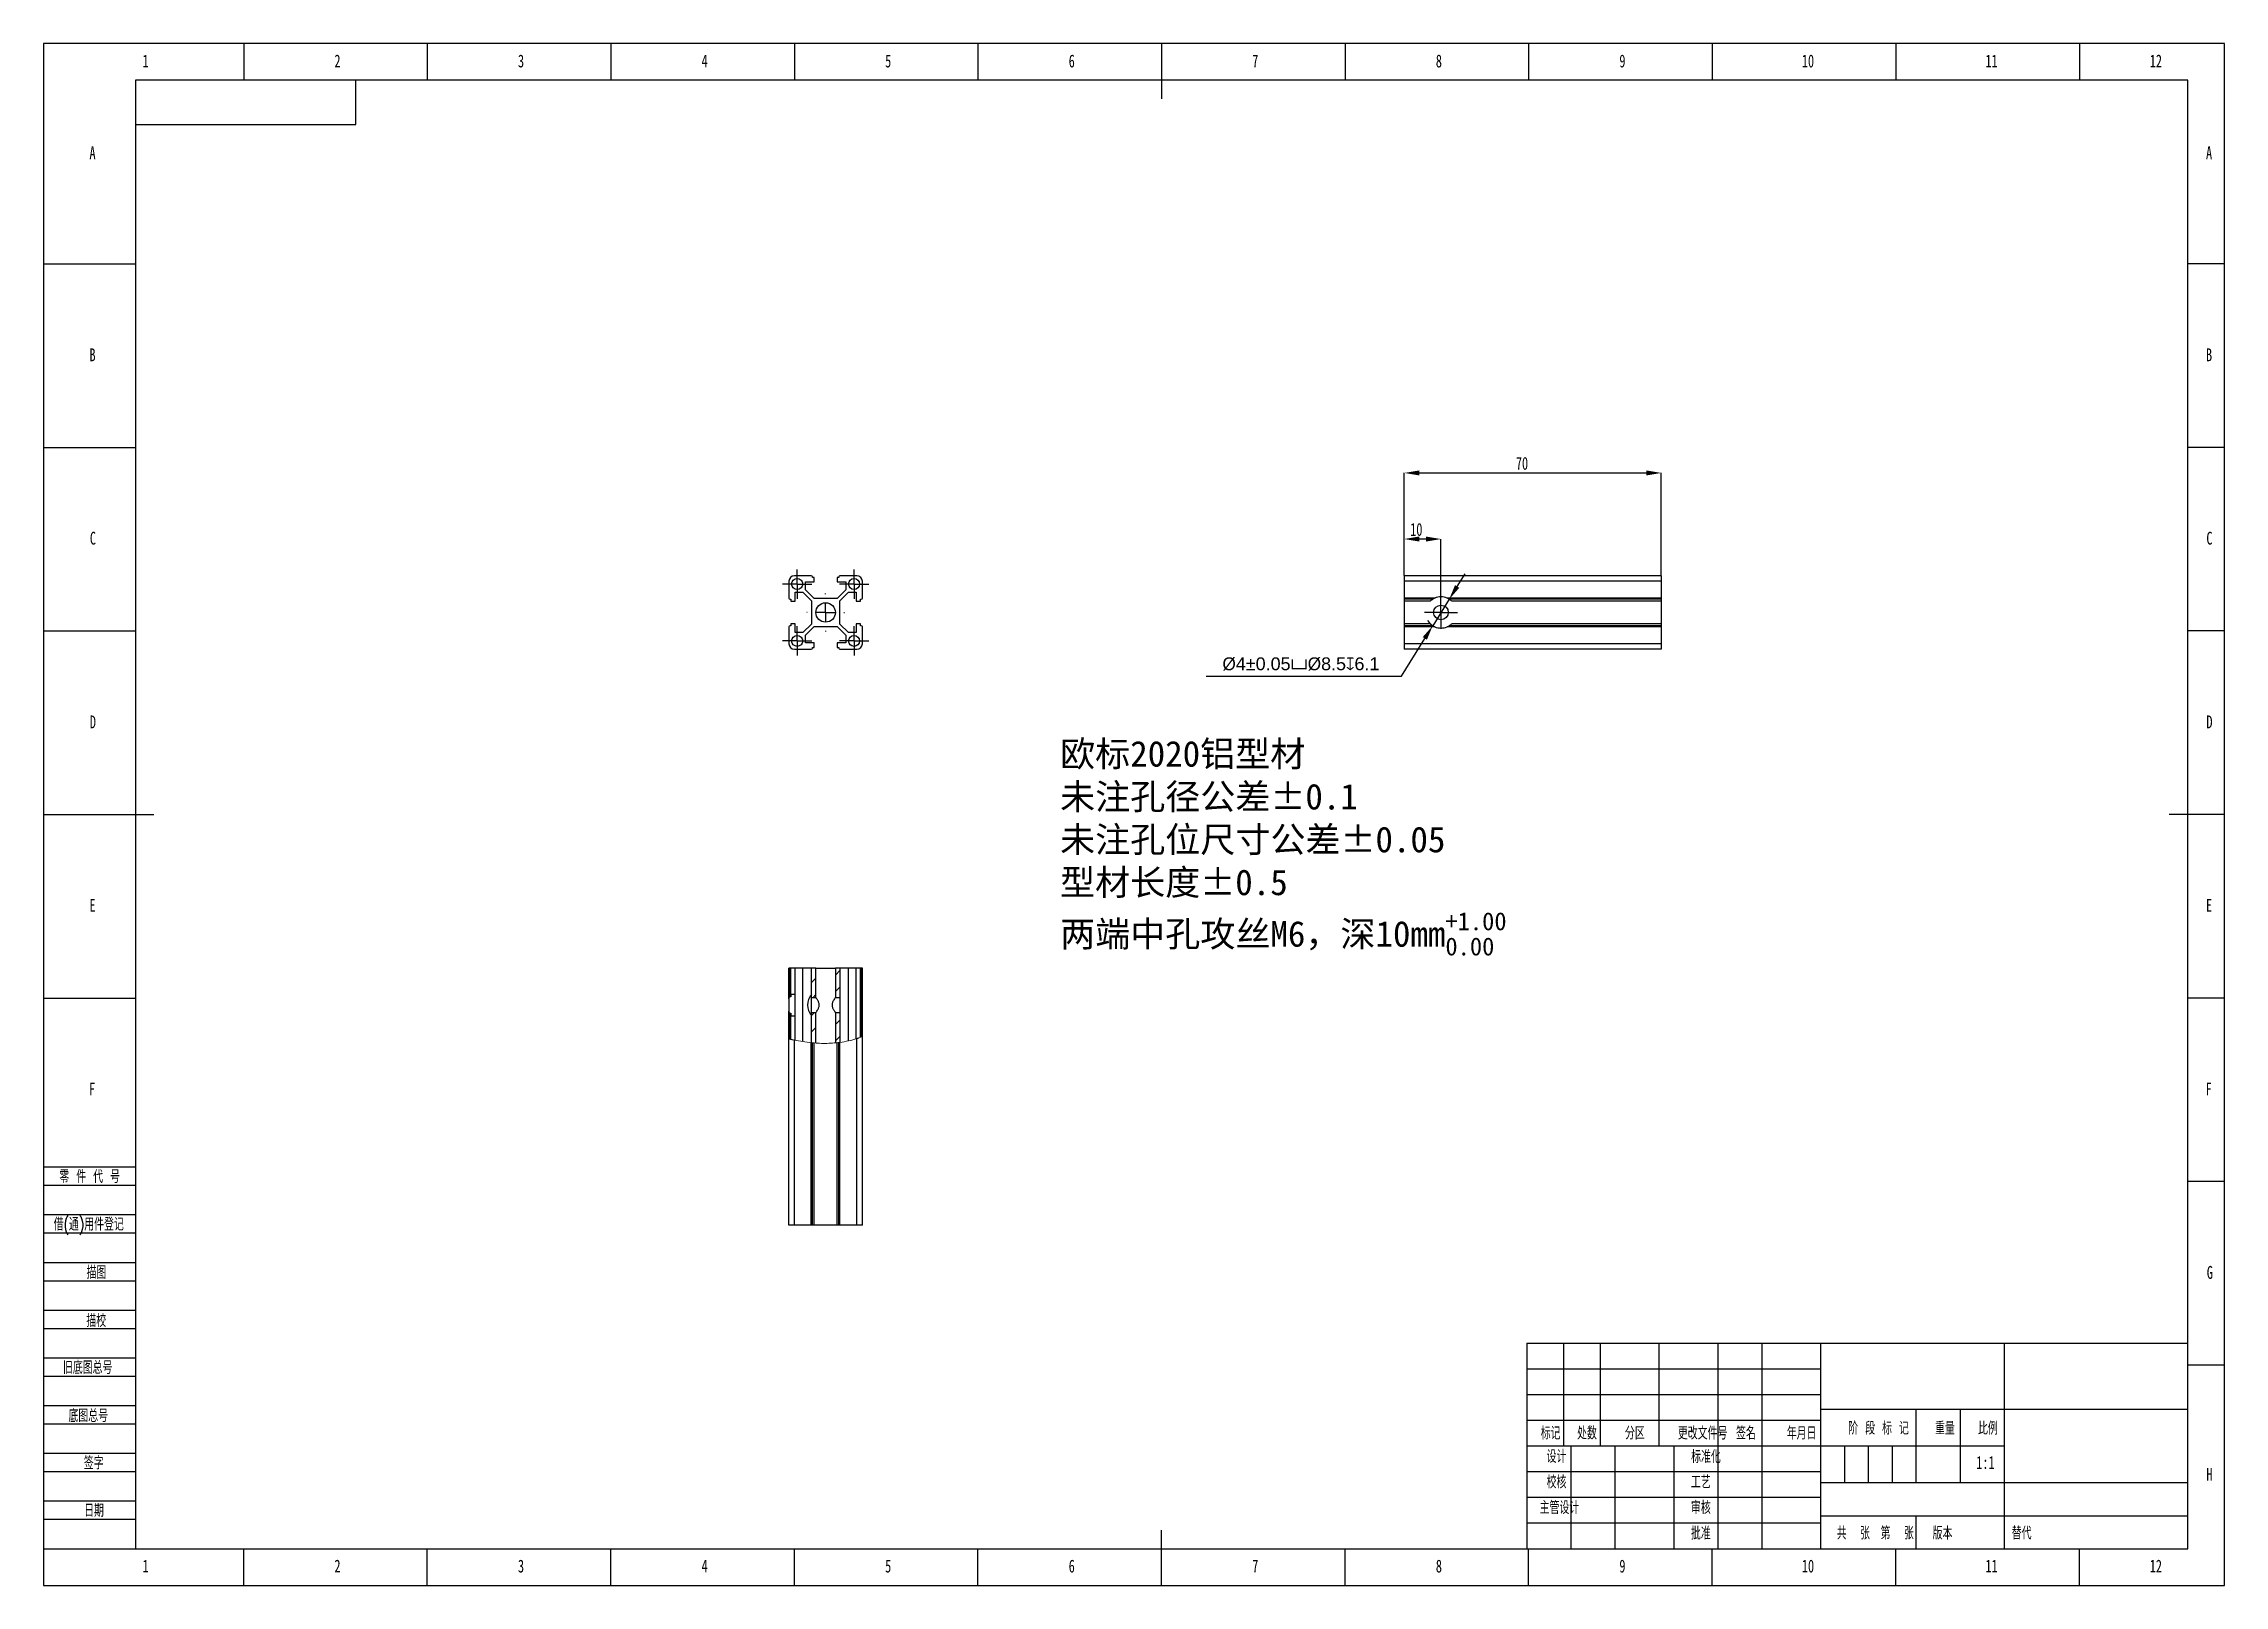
# Model space of a CAD drawing. Header units: millimetres. Extents: x 0 to 594, y 0 to 420.
import ezdxf

# ---------------------------------------------------------------- set-up
doc = ezdxf.new("R2010")
doc.units = ezdxf.units.MM
doc.header["$PDSIZE"] = -1
for name, color, linetype in [('10', 7, 'Continuous'), ('5', 7, 'Continuous'), ('SLD-0', 7, 'Continuous')]:
    doc.layers.add(name, color=color, linetype=linetype)
doc.layers.add('文字层', color=3, linetype='Continuous', lineweight=25)
doc.styles.add('SLDTEXTSTYLE0', font='TXT', dxfattribs={"width": 0.7, "bigfont": 'bigfont'})
doc.styles.add('SLDTEXTSTYLE1', font='TXT', dxfattribs={"width": 0.614286, "bigfont": 'bigfont'})
doc.styles.add('SLDTEXTSTYLE2', font='TXT', dxfattribs={"width": 0.6, "bigfont": 'bigfont'})
doc.styles.add('SLDTEXTSTYLE3', font='TXT', dxfattribs={"width": 0.7})
doc.dimstyles.new('ISO-25', dxfattribs={"dimtxt": 2.5, "dimasz": 2.5, "dimexe": 1.25, "dimexo": 0.625, "dimtad": 1, "dimtxsty": 'Standard', "dimcen": 2.5, "dimadec": 0, "dimazin": 0, "dimtfac": 1, "dimtmove": 0, "dimatfit": 3, "dimfxl": 1, "dimarcsym": 0})
doc.dimstyles.new('SLDDIMSTYLE0', dxfattribs={"dimtxt": 3.5, "dimasz": 4.08, "dimexe": 0, "dimexo": 0.0625, "dimgap": 0.875, "dimtad": 2, "dimrnd": 1e-09, "dimzin": 12, "dimdsep": 46, "dimtxsty": 'SLDTEXTSTYLE3', "dimsah": 1, "dimcen": 0.09, "dimadec": 0, "dimazin": 3, "dimtfac": 1, "dimtmove": 0, "dimatfit": 0, "dimfxl": 1, "dimfrac": 2, "dimtolj": 1, "dimtzin": 12, "dimarcsym": 0})
doc.dimstyles.new('SLDDIMSTYLE2', dxfattribs={"dimtxt": 3.5, "dimasz": 4.08, "dimexe": 0, "dimexo": 0.0625, "dimgap": 0.875, "dimtad": 2, "dimrnd": 1e-09, "dimzin": 12, "dimdsep": 46, "dimtxsty": 'SLDTEXTSTYLE3', "dimsah": 1, "dimcen": 0.09, "dimadec": 0, "dimazin": 3, "dimtfac": 1, "dimtofl": 0, "dimtmove": 0, "dimatfit": 3, "dimfxl": 1, "dimfrac": 2, "dimtolj": 1, "dimtzin": 12, "dimarcsym": 0})

# ---------------------------------------------------------------- blocks, each defined once
blk = doc.blocks.new('SW_CENTERMARKSYMBOL_0')
at = {"layer": '10', "color": 0}
for p, q in [((-5, 0), (-5.15, 0)), ((0, 0), (-2.5, 0)), ((0, 5), (0, 5.15)), ((0, 0), (0, 2.5)), ((0, 0), (0, -2.5)), ((0, 0), (2.5, 0)), ((5, 0), (5.15, 0)), ((0, -5), (0, -5.15))]:
    blk.add_line(p, q, dxfattribs=at)
blk = doc.blocks.new('SW_CENTERMARKSYMBOL_1')
at = {"layer": '10', "color": 0}
for p, q in [((-2.5, 0), (-4, 0)), ((0, 0), (-2.5, 0)), ((0, 2.5), (0, 4)), ((0, 0), (0, 2.5)), ((0, 0), (0, -2.5)), ((0, 0), (2.5, 0)), ((2.5, 0), (4, 0)), ((0, -2.5), (0, -4))]:
    blk.add_line(p, q, dxfattribs=at)
blk = doc.blocks.new('SW_CENTERMARKSYMBOL_2')
at = {"layer": '10', "color": 0}
for p, q in [((-2.5, 0), (-4, 0)), ((0, 0), (-2.5, 0)), ((0, 2.5), (0, 4)), ((0, 0), (0, 2.5)), ((0, 0), (0, -2.5)), ((0, 0), (2.5, 0)), ((2.5, 0), (4, 0)), ((0, -2.5), (0, -4))]:
    blk.add_line(p, q, dxfattribs=at)
blk = doc.blocks.new('SW_CENTERMARKSYMBOL_3')
at = {"layer": '10', "color": 0}
for p, q in [((-2.5, 0), (-4, 0)), ((0, 0), (-2.5, 0)), ((0, 2.5), (0, 4)), ((0, 0), (0, 2.5)), ((0, 0), (0, -2.5)), ((0, 0), (2.5, 0)), ((2.5, 0), (4, 0)), ((0, -2.5), (0, -4))]:
    blk.add_line(p, q, dxfattribs=at)
blk = doc.blocks.new('SW_CENTERMARKSYMBOL_4')
at = {"layer": '10', "color": 0}
for p, q in [((-2.5, 0), (-4, 0)), ((0, 0), (-2.5, 0)), ((0, 2.5), (0, 4)), ((0, 0), (0, 2.5)), ((0, 0), (0, -2.5)), ((0, 0), (2.5, 0)), ((2.5, 0), (4, 0)), ((0, -2.5), (0, -4))]:
    blk.add_line(p, q, dxfattribs=at)
blk = doc.blocks.new('_D')
at = {"layer": 'Defpoints', "color": 0, "transparency": 16777216}
for p in [(370.62, 285.04), (370.62, 275.04), (380.62, 269.54)]:
    blk.add_point(p, dxfattribs=at)
at = {"layer": '文字层', "color": 0, "lineweight": -2, "transparency": 16777216}
for p, q in [((370.62, 275.1), (370.62, 285.04)), ((376.54, 285.04), (374.7, 285.04)), ((380.62, 269.6), (380.62, 285.04))]:
    blk.add_line(p, q, dxfattribs=at)
at = {"layer": '文字层', "color": 0, "transparency": 16777216}
for points in [[(374.7, 285.72), (374.7, 284.36), (370.62, 285.04)], [(376.54, 285.72), (376.54, 284.36), (380.62, 285.04)]]:
    blk.add_solid(points, dxfattribs=at)
at = {"layer": '文字层', "color": 0, "transparency": 16777216, "insert": (373.9, 289.41), "char_height": 3.5, "attachment_point": 2, "style": 'SLDTEXTSTYLE3'}
blk.add_mtext('\\A1;10', dxfattribs=at)
blk = doc.blocks.new('_D_2')
at = {"layer": 'Defpoints', "color": 0, "transparency": 16777216}
for p in [(440.62, 303.04), (370.62, 275.04), (440.62, 275.04)]:
    blk.add_point(p, dxfattribs=at)
at = {"layer": '文字层', "color": 0, "lineweight": -2, "transparency": 16777216}
for p, q in [((370.62, 275.1), (370.62, 303.04)), ((374.7, 303.04), (436.54, 303.04)), ((440.62, 275.1), (440.62, 303.04))]:
    blk.add_line(p, q, dxfattribs=at)
at = {"layer": '文字层', "color": 0, "transparency": 16777216}
for points in [[(374.7, 303.72), (374.7, 302.36), (370.62, 303.04)], [(436.54, 303.72), (436.54, 302.36), (440.62, 303.04)]]:
    blk.add_solid(points, dxfattribs=at)
at = {"layer": '文字层', "color": 0, "transparency": 16777216, "insert": (402.69, 307.41), "char_height": 3.5, "attachment_point": 2, "style": 'SLDTEXTSTYLE3'}
blk.add_mtext('\\A1;70', dxfattribs=at)
blk = doc.blocks.new('SW_CENTERMARKSYMBOL_5')
at = {"layer": '10', "color": 0}
for p, q in [((-2.5, 0), (-4.5, 0)), ((0, 0), (-2.5, 0)), ((0, 2.5), (0, 4.5)), ((0, 0), (0, 2.5)), ((0, 0), (0, -2.5)), ((0, 0), (2.5, 0)), ((2.5, 0), (4.5, 0)), ((0, -2.5), (0, -4.5))]:
    blk.add_line(p, q, dxfattribs=at)
blk = doc.blocks.new('*D12')
at = {"layer": 'Defpoints', "color": 0, "transparency": 16777216}
for p in [(382.86, 268.64), (378.37, 261.43)]:
    blk.add_point(p, dxfattribs=at)
at = {"layer": '文字层', "color": 0, "lineweight": -2, "transparency": 16777216}
for p, q in [((385.02, 272.11), (387.18, 275.57)), ((382.86, 268.64), (378.37, 261.43)), ((369.83, 247.71), (376.21, 257.97)), ((316.64, 247.71), (369.83, 247.71))]:
    blk.add_line(p, q, dxfattribs=at)
blk.add_arc((380.62, 265.04), 4.25, 211.12597, 246.58449, dxfattribs=at)
at = {"layer": '文字层', "color": 0, "transparency": 16777216}
for points in [[(384.44, 272.47), (385.6, 271.75), (382.86, 268.64)], [(375.64, 258.32), (376.79, 257.61), (378.37, 261.43)]]:
    blk.add_solid(points, dxfattribs=at)
at = {"layer": '文字层', "color": 0, "transparency": 16777216, "insert": (342.47, 250.99), "char_height": 3.5, "width": 14.3333, "attachment_point": 5}
blk.add_mtext('{\\Fgdt|c134;%%C\\f@Arial Unicode MS|b0|i0|c134|p34;4%%P0.05\\Fgdt|c134;v%%C\\f@Arial Unicode MS|b0|i0|c134|p34;8.5\\Fgdt|c134;x\\f@Arial Unicode MS|b0|i0|c134|p34;6.1}', dxfattribs=at)

msp = doc.modelspace()

# ---------------------------------------------------------------- hatches: boundary and pattern name
at = {"layer": '10', "linetype": 'Continuous', "lineweight": 18}
h = msp.add_hatch(dxfattribs=at)
h.set_pattern_fill('ANSI31', color=256, angle=3e-322, style=0)
h.paths.add_polyline_path([(210.356, 168.103), (209.156, 168.103), (209.156, 160.103), (210.356, 160.103)], flags=0)
h = msp.add_hatch(dxfattribs=at)
h.set_pattern_fill('ANSI31', color=256, angle=3e-322, style=0)
h.paths.add_polyline_path([(216.856, 168.103), (215.656, 168.103), (215.656, 160.103), (216.856, 160.103)], flags=0)
h = msp.add_hatch(dxfattribs=at)
h.set_pattern_fill('ANSI31', color=256, angle=3e-322, style=0)
edge = h.paths.add_edge_path(flags=0)
edge.add_spline(control_points=[(209.156, 147.823), (209.556, 147.785), (209.956, 147.753), (210.356, 147.727)], knot_values=[0.452848, 0.452848, 0.452848, 0.452848, 0.4612477, 0.4612477, 0.4612477, 0.4612477], weights=[1, 1, 1, 1], degree=3, periodic=0)
edge.add_line((210.356, 147.727), (210.356, 156.103))
edge.add_line((210.356, 156.103), (209.156, 156.103))
edge.add_line((209.156, 156.103), (209.156, 147.823))
h = msp.add_hatch(dxfattribs=at)
h.set_pattern_fill('ANSI31', color=256, angle=3e-322, style=0)
edge = h.paths.add_edge_path(flags=0)
edge.add_line((216.856, 156.103), (215.656, 156.103))
edge.add_line((215.656, 156.103), (215.656, 147.78))
edge.add_spline(control_points=[(215.656, 147.78), (216.059, 147.816), (216.459, 147.86), (216.856, 147.912)], knot_values=[0.4986589, 0.4986589, 0.4986589, 0.4986589, 0.507329, 0.507329, 0.507329, 0.507329], weights=[1, 1, 1, 1], degree=3, periodic=0)
edge.add_line((216.856, 147.912), (216.856, 156.103))

# ---------------------------------------------------------------- linework, layer by layer
at = {"color": 7, "linetype": 'Continuous', "lineweight": 25}
for p, q in [((203.006, 273.536), (203.006, 268.936)), ((209.106, 275.036), (204.506, 275.036)), ((207.506, 273.336), (209.906, 273.336)), ((207.506, 271.243), (207.506, 273.336)), ((209.406, 274.536), (209.406, 274.736)), ((209.906, 274.536), (209.406, 274.536)), ((209.906, 273.336), (209.906, 274.536)), ((216.106, 274.536), (216.106, 273.336)), ((216.606, 274.536), (216.106, 274.536)), ((216.106, 273.336), (218.506, 273.336)), ((216.606, 274.736), (216.606, 274.536)), ((221.506, 275.036), (216.906, 275.036)), ((218.506, 273.336), (218.506, 271.243)), ((223.006, 268.936), (223.006, 273.536)), ((440.616, 275.036), (370.616, 275.036)), ((370.616, 275.036), (370.616, 273.536)), ((440.616, 273.536), (370.616, 273.536)), ((370.616, 273.536), (370.616, 268.936)), ((440.616, 275.036), (440.616, 273.536)), ((440.616, 273.536), (440.616, 268.936)), ((203.306, 268.636), (203.506, 268.636)), ((203.506, 268.636), (203.506, 268.136)), ((203.506, 268.136), (204.706, 268.136)), ((204.706, 268.136), (204.706, 270.536)), ((204.706, 270.536), (206.799, 270.536)), ((206.799, 270.536), (209.156, 268.179)), ((209.864, 268.886), (207.506, 271.243)), ((209.156, 268.179), (209.156, 261.893)), ((216.149, 268.886), (209.864, 268.886)), ((218.506, 271.243), (216.149, 268.886)), ((216.856, 268.179), (219.214, 270.536)), ((216.856, 261.893), (216.856, 268.179)), ((219.214, 270.536), (221.306, 270.536)), ((221.306, 270.536), (221.306, 268.136)), ((221.306, 268.136), (222.506, 268.136)), ((222.506, 268.636), (222.706, 268.636)), ((222.506, 268.136), (222.506, 268.636)), ((370.616, 268.936), (370.616, 268.636)), ((378.927, 268.936), (370.616, 268.936)), ((378.357, 268.636), (370.616, 268.636)), ((370.616, 268.636), (370.616, 268.136)), ((377.708, 268.136), (370.616, 268.136)), ((370.616, 268.136), (370.616, 261.936)), ((440.616, 268.936), (382.304, 268.936)), ((440.616, 268.636), (382.874, 268.636)), ((440.616, 268.136), (383.523, 268.136)), ((440.616, 268.936), (440.616, 268.636)), ((440.616, 268.636), (440.616, 268.136)), ((440.616, 268.136), (440.616, 261.936)), ((203.506, 261.436), (203.306, 261.436)), ((203.506, 261.936), (203.506, 261.436)), ((204.706, 261.936), (203.506, 261.936)), ((204.706, 259.536), (204.706, 261.936)), ((209.156, 261.893), (206.799, 259.536)), ((219.214, 259.536), (216.856, 261.893)), ((222.506, 261.936), (221.306, 261.936)), ((221.306, 261.936), (221.306, 259.536)), ((222.506, 261.436), (222.506, 261.936)), ((222.706, 261.436), (222.506, 261.436)), ((377.708, 261.936), (370.616, 261.936)), ((370.616, 261.936), (370.616, 261.436)), ((370.616, 261.436), (370.616, 261.136)), ((378.357, 261.436), (370.616, 261.436)), ((440.616, 261.436), (382.874, 261.436)), ((440.616, 261.936), (383.523, 261.936)), ((440.616, 261.936), (440.616, 261.436)), ((440.616, 261.436), (440.616, 261.136)), ((203.006, 261.136), (203.006, 256.536)), ((206.799, 259.536), (204.706, 259.536)), ((207.506, 258.829), (209.864, 261.186)), ((207.506, 256.736), (207.506, 258.829)), ((209.906, 256.736), (207.506, 256.736)), ((209.406, 255.536), (209.906, 255.536)), ((209.406, 255.336), (209.406, 255.536)), ((209.864, 261.186), (216.149, 261.186)), ((209.906, 255.536), (209.906, 256.736)), ((216.106, 256.736), (216.106, 255.536)), ((218.506, 256.736), (216.106, 256.736)), ((216.106, 255.536), (216.606, 255.536)), ((216.149, 261.186), (218.506, 258.829)), ((216.606, 255.536), (216.606, 255.336)), ((218.506, 258.829), (218.506, 256.736)), ((221.306, 259.536), (219.214, 259.536)), ((223.006, 256.536), (223.006, 261.136)), ((378.927, 261.136), (370.616, 261.136)), ((370.616, 261.136), (370.616, 256.536)), ((440.616, 256.536), (370.616, 256.536)), ((370.616, 256.536), (370.616, 255.036)), ((440.616, 261.136), (382.304, 261.136)), ((440.616, 261.136), (440.616, 256.536)), ((440.616, 256.536), (440.616, 255.036)), ((204.506, 255.036), (209.106, 255.036)), ((216.906, 255.036), (221.506, 255.036)), ((440.616, 255.036), (370.616, 255.036)), ((203.006, 159.792), (203.006, 168.103)), ((203.306, 168.103), (203.006, 168.103)), ((203.306, 160.362), (203.306, 168.103)), ((203.506, 168.103), (203.306, 168.103)), ((203.506, 161.01), (203.506, 168.103)), ((204.706, 168.103), (203.506, 168.103)), ((204.706, 161.01), (204.706, 168.103)), ((206.799, 168.103), (204.706, 168.103)), ((206.799, 148.118), (206.799, 168.103)), ((209.156, 168.103), (206.799, 168.103)), ((210.356, 168.103), (209.156, 168.103)), ((209.156, 160.103), (209.156, 168.103)), ((210.356, 168.103), (215.656, 168.103)), ((210.356, 160.103), (210.356, 168.103)), ((215.656, 168.103), (215.656, 160.103)), ((216.856, 168.103), (215.656, 168.103)), ((216.856, 168.103), (216.856, 160.103)), ((219.214, 168.103), (216.856, 168.103)), ((219.214, 148.338), (219.214, 168.103)), ((221.306, 168.103), (219.214, 168.103)), ((221.306, 148.897), (221.306, 168.103)), ((222.506, 168.103), (221.306, 168.103)), ((222.506, 149.316), (222.506, 168.103)), ((222.706, 168.103), (222.506, 168.103)), ((223.006, 168.103), (222.706, 168.103)), ((222.706, 149.394), (222.706, 168.103)), ((223.006, 149.517), (223.006, 168.103)), ((204.706, 161.01), (203.506, 161.01)), ((203.506, 161.01), (203.506, 160.362)), ((204.706, 155.195), (204.706, 161.01)), ((203.006, 159.792), (203.006, 156.414)), ((203.006, 148.882), (203.006, 156.414)), ((203.506, 160.362), (203.306, 160.362)), ((203.306, 155.844), (203.506, 155.844)), ((203.306, 148.809), (203.306, 155.844)), ((203.506, 155.844), (203.506, 155.195)), ((203.506, 155.195), (204.706, 155.195)), ((203.506, 148.761), (203.506, 155.195)), ((204.706, 148.5), (204.706, 155.195)), ((210.356, 160.103), (209.156, 160.103)), ((209.156, 156.103), (209.156, 160.103)), ((209.156, 156.103), (210.356, 156.103)), ((209.156, 147.823), (209.156, 156.103)), ((210.356, 147.727), (210.356, 156.103)), ((216.856, 160.103), (215.656, 160.103)), ((215.656, 156.103), (215.656, 147.78)), ((215.656, 156.103), (216.856, 156.103)), ((216.856, 160.103), (216.856, 156.103)), ((216.856, 156.103), (216.856, 147.912)), ((203.006, 98.103), (203.006, 148.882)), ((204.506, 98.103), (204.506, 148.537)), ((221.506, 98.103), (221.506, 148.955)), ((223.006, 98.103), (223.006, 149.517)), ((209.106, 98.103), (209.106, 147.828)), ((209.406, 98.103), (209.406, 147.8)), ((209.906, 98.103), (209.906, 147.759)), ((216.106, 98.103), (216.106, 147.824)), ((216.606, 98.103), (216.606, 147.881)), ((216.906, 98.103), (216.906, 147.919)), ((204.506, 98.103), (203.006, 98.103)), ((209.106, 98.103), (204.506, 98.103)), ((209.406, 98.103), (209.106, 98.103)), ((209.906, 98.103), (209.406, 98.103)), ((216.106, 98.103), (209.906, 98.103)), ((216.606, 98.103), (216.106, 98.103)), ((216.906, 98.103), (216.606, 98.103)), ((221.506, 98.103), (216.906, 98.103)), ((223.006, 98.103), (221.506, 98.103))]:
    msp.add_line(p, q, dxfattribs=at)
at = {"color": 7, "linetype": 'Continuous'}
for q in [(213.006, 265.154), (213.066, 265.036)]:
    msp.add_line((213.006, 265.036), q, dxfattribs=at)
at = {"color": 7, "linetype": 'Continuous', "lineweight": 25}
for centre, radius in [((205.256, 272.786), 1.5), ((220.756, 272.786), 1.5), ((213.006, 265.036), 2.65), ((380.616, 265.036), 2), ((205.256, 257.286), 1.5), ((220.756, 257.286), 1.5)]:
    msp.add_circle(centre, radius, dxfattribs=at)
for centre, radius, start, end in [((204.506, 273.536), 1.5, 90, 180), ((209.106, 274.736), 0.3, 0, 90), ((216.906, 274.736), 0.3, 90, 180), ((221.506, 273.536), 1.5, 0, 90), ((203.306, 268.936), 0.3, 180, 270), ((222.706, 268.936), 0.3, 270, 0), ((380.616, 265.036), 4.25, 122.106803, 133.162897), ((380.616, 265.036), 4.25, 66.584486, 113.415514), ((380.616, 265.036), 4.25, 46.837103, 57.893197), ((203.306, 261.136), 0.3, 90, 180), ((222.706, 261.136), 0.3, 0, 90), ((380.616, 265.036), 4.25, 226.837103, 237.893197), ((380.616, 265.036), 4.25, 302.106803, 313.162897), ((204.506, 256.536), 1.5, 180, 270), ((221.506, 256.536), 1.5, 270, 0), ((380.616, 265.036), 4.25, 246.584486, 293.415514), ((209.106, 255.336), 0.3, 270, 0), ((216.906, 255.336), 0.3, 180, 270), ((212.299, 158.103), 4.25, 137.689206, 222.310794)]:
    msp.add_arc(centre, radius, start, end, dxfattribs=at)
for points, knots in [([(378.927, 268.936), (378.808, 268.885), (378.693, 268.829), (378.531, 268.74), (378.479, 268.71), (378.392, 268.659), (378.357, 268.636), (378.357, 268.636)], [0, 0, 0, 0, 0.5, 0.5, 0.75, 0.75, 1, 1, 1, 1]), ([(382.874, 268.636), (382.874, 268.636), (382.839, 268.658), (382.752, 268.711), (382.7, 268.74), (382.538, 268.828), (382.423, 268.885), (382.304, 268.936)], [0, 0, 0, 0, 0.25, 0.25, 0.5, 0.5, 1, 1, 1, 1]), ([(378.357, 261.436), (378.357, 261.436), (378.392, 261.414), (378.479, 261.362), (378.531, 261.332), (378.693, 261.244), (378.808, 261.187), (378.927, 261.136)], [0, 0, 0, 0, 0.25, 0.25, 0.5, 0.5, 1, 1, 1, 1]), ([(382.304, 261.136), (382.423, 261.187), (382.538, 261.244), (382.7, 261.332), (382.752, 261.362), (382.839, 261.414), (382.874, 261.436), (382.874, 261.436)], [0, 0, 0, 0, 0.5, 0.5, 0.75, 0.75, 1, 1, 1, 1]), ([(203.306, 160.362), (203.241, 160.362), (203.183, 160.326), (203.103, 160.239), (203.076, 160.187), (203.018, 160.025), (203.006, 159.91), (203.006, 159.792)], [0, 0, 0, 0, 0.25, 0.25, 0.5, 0.5, 1, 1, 1, 1]), ([(203.006, 156.414), (203.006, 156.296), (203.018, 156.181), (203.076, 156.018), (203.103, 155.966), (203.183, 155.879), (203.241, 155.844), (203.306, 155.844)], [0, 0, 0, 0, 0.5, 0.5, 0.75, 0.75, 1, 1, 1, 1]), ([(210.356, 156.103), (210.356, 156.103), (210.367, 156.117), (210.408, 156.172), (210.439, 156.214), (210.553, 156.37), (210.658, 156.519), (210.827, 156.786), (210.885, 156.884), (210.997, 157.091), (211.051, 157.201), (211.148, 157.438), (211.191, 157.565), (211.251, 157.827), (211.268, 157.966), (211.268, 158.239), (211.251, 158.378), (211.191, 158.641), (211.148, 158.767), (211.051, 159.005), (210.997, 159.115), (210.885, 159.322), (210.826, 159.42), (210.714, 159.598), (210.66, 159.679), (210.561, 159.824), (210.515, 159.888), (210.439, 159.992), (210.409, 160.033), (210.367, 160.089), (210.356, 160.103), (210.356, 160.103)], [0, 0, 0, 0, 0.0625, 0.0625, 0.125, 0.125, 0.25, 0.25, 0.3125, 0.3125, 0.375, 0.375, 0.4375, 0.4375, 0.5, 0.5, 0.5625, 0.5625, 0.625, 0.625, 0.6875, 0.6875, 0.75, 0.75, 0.8125, 0.8125, 0.875, 0.875, 0.9375, 0.9375, 1, 1, 1, 1]), ([(215.656, 160.103), (215.656, 160.103), (215.646, 160.088), (215.604, 160.033), (215.574, 159.992), (215.46, 159.836), (215.354, 159.687), (215.186, 159.419), (215.128, 159.321), (215.016, 159.114), (214.962, 159.004), (214.865, 158.767), (214.822, 158.641), (214.762, 158.378), (214.745, 158.239), (214.745, 157.966), (214.762, 157.828), (214.822, 157.564), (214.865, 157.438), (214.962, 157.201), (215.016, 157.091), (215.128, 156.883), (215.187, 156.785), (215.299, 156.607), (215.353, 156.526), (215.452, 156.382), (215.498, 156.317), (215.574, 156.213), (215.604, 156.172), (215.646, 156.117), (215.656, 156.103), (215.656, 156.103)], [0, 0, 0, 0, 0.0625, 0.0625, 0.125, 0.125, 0.25, 0.25, 0.3125, 0.3125, 0.375, 0.375, 0.4375, 0.4375, 0.5, 0.5, 0.5625, 0.5625, 0.625, 0.625, 0.6875, 0.6875, 0.75, 0.75, 0.8125, 0.8125, 0.875, 0.875, 0.9375, 0.9375, 1, 1, 1, 1])]:
    msp.add_open_spline(points, degree=3, knots=knots, dxfattribs=at)
at = {"color": 7, "linetype": 'Continuous', "lineweight": 18}
for points, knots in [([(204.506, 148.537), (204.31, 148.578), (204.118, 148.62), (203.847, 148.681), (203.762, 148.701), (203.599, 148.739), (203.522, 148.757), (203.383, 148.79), (203.32, 148.805), (203.21, 148.832), (203.162, 148.844), (203.047, 148.872), (203.006, 148.882), (203.006, 148.882)], [0, 0, 0, 0, 0.25, 0.25, 0.375, 0.375, 0.5, 0.5, 0.625, 0.625, 0.75, 0.75, 1, 1, 1, 1]), ([(223.006, 149.517), (223.006, 149.517), (222.996, 149.513), (222.956, 149.496), (222.925, 149.483), (222.807, 149.434), (222.692, 149.388), (222.413, 149.278), (222.247, 149.215), (221.981, 149.119), (221.887, 149.086), (221.699, 149.02), (221.603, 148.988), (221.506, 148.955)], [0, 0, 0, 0, 0.125, 0.125, 0.25, 0.25, 0.5, 0.5, 0.75, 0.75, 0.875, 0.875, 1, 1, 1, 1]), ([(209.406, 147.8), (209.406, 147.8), (209.374, 147.803), (209.263, 147.813), (209.185, 147.82), (209.106, 147.828)], [0, 0, 0, 0, 0.5, 0.5, 1, 1, 1, 1]), ([(216.106, 147.824), (216.019, 147.815), (215.275, 147.739), (213.864, 147.653), (211.881, 147.638), (210.562, 147.719), (209.906, 147.76)], [0, 0, 0, 0, 0.0426424, 0.3610847, 0.6828929, 1, 1, 1, 1]), ([(216.906, 147.919), (216.828, 147.908), (216.75, 147.898), (216.639, 147.885), (216.606, 147.881), (216.606, 147.881)], [0, 0, 0, 0, 0.5, 0.5, 1, 1, 1, 1])]:
    msp.add_open_spline(points, degree=3, knots=knots, dxfattribs=at)
for points in [[(204.506, 148.537), (206.014, 148.218), (207.557, 147.977), (209.106, 147.828)], [(216.906, 147.919), (218.498, 148.13), (220.043, 148.47), (221.506, 148.955)], [(209.406, 147.8), (209.573, 147.785), (209.74, 147.772), (209.906, 147.759)], [(216.106, 147.824), (216.274, 147.841), (216.44, 147.86), (216.606, 147.881)]]:
    msp.add_open_spline(points, degree=3, dxfattribs=at)
at = {"color": 7, "linetype": 'Continuous'}
msp.add_point((213.006, 265.036), dxfattribs=at)
at = {"layer": '5', "color": 7}
for p, q in [((594.005, 420), (0, 420)), ((0, 420), (0, 0)), ((594.005, 0), (594.005, 420)), ((0, 114), (25, 114)), ((0, 109), (25, 109)), ((0, 101), (25, 101)), ((0, 96), (25, 96)), ((0, 88), (25, 88)), ((0, 83), (25, 83)), ((0, 75), (25, 75)), ((0, 70), (25, 70)), ((0, 62), (25, 62)), ((0, 57), (25, 57)), ((404, 59), (484, 59)), ((0, 49), (25, 49)), ((404, 52), (484, 52)), ((0, 44), (25, 44)), ((0, 36), (25, 36)), ((490.5, 38), (490.5, 28)), ((497, 38), (497, 28)), ((503.5, 38), (503.5, 28)), ((0, 31), (25, 31)), ((0, 23), (25, 23)), ((0, 18), (25, 18)), ((0, 0), (594.005, 0))]:
    msp.add_line(p, q, dxfattribs=at)
at = {"layer": '5'}
for p, q in [((54.5, 420), (54.5, 410)), ((104.5, 420), (104.5, 410)), ((154.5, 420), (154.5, 410)), ((204.5, 420), (204.5, 410)), ((254.5, 420), (254.5, 410)), ((354.5, 420), (354.5, 410)), ((404.5, 420), (404.5, 410)), ((454.5, 420), (454.5, 410)), ((504.5, 420), (504.5, 410)), ((554.5, 420), (554.5, 410)), ((0, 360), (25, 360)), ((594.005, 360), (584.005, 360)), ((0, 310), (25, 310)), ((594.005, 310), (584.005, 310)), ((0, 260), (25, 260)), ((594.005, 260), (584.005, 260)), ((0, 160), (25, 160)), ((594.005, 160), (584.005, 160)), ((594.005, 110), (584.005, 110)), ((594.005, 60), (584.005, 60)), ((54.5, 0), (54.5, 10)), ((104.5, 0), (104.5, 10)), ((154.5, 0), (154.5, 10)), ((204.5, 0), (204.5, 10)), ((254.5, 0), (254.5, 10)), ((354.5, 0), (354.5, 10)), ((404.5, 0), (404.5, 10)), ((454.5, 0), (454.5, 10)), ((504.5, 0), (504.5, 10)), ((554.5, 0), (554.5, 10))]:
    msp.add_line(p, q, dxfattribs=at)
at = {"layer": '5', "lineweight": 25}
for p, q in [((304.503, 420), (304.503, 405)), ((0, 210), (30, 210)), ((594.005, 210), (579.005, 210)), ((304.503, 0), (304.503, 15))]:
    msp.add_line(p, q, dxfattribs=at)
at = {"layer": '5', "color": 7, "lineweight": 25}
for p, q in [((584.005, 410), (25, 410)), ((25, 410), (25, 10)), ((85, 398), (85, 410)), ((584.005, 10), (584.005, 410)), ((25, 398), (85, 398)), ((404, 66), (584, 66)), ((404, 66), (404, 10)), ((414, 66), (414, 38)), ((424, 66), (424, 38)), ((440, 66), (440, 38)), ((456, 66), (456, 10)), ((468, 66), (468, 38)), ((484, 66), (484, 10)), ((534, 66), (534, 38)), ((484, 48), (584, 48)), ((510, 48), (510, 28)), ((522, 48), (522, 28)), ((404, 45), (484, 45)), ((404, 38), (534, 38)), ((416, 38), (416, 10)), ((428, 38), (428, 10)), ((444, 38), (444, 10)), ((468, 38), (468, 10)), ((534, 38), (534, 10)), ((404, 31), (484, 31)), ((404, 24), (484, 24)), ((484, 28), (584, 28)), ((484.005, 18.985), (584.005, 18.985)), ((510, 18.985), (510, 10)), ((404, 17), (484, 17)), ((0, 10), (584.005, 10))]:
    msp.add_line(p, q, dxfattribs=at)

# ---------------------------------------------------------------- block references
at = {"layer": '10'}
for name, p in [('SW_CENTERMARKSYMBOL_1', (205.256, 272.786)), ('SW_CENTERMARKSYMBOL_2', (220.756, 272.786)), ('SW_CENTERMARKSYMBOL_0', (213.006, 265.036)), ('SW_CENTERMARKSYMBOL_5', (380.616, 265.036)), ('SW_CENTERMARKSYMBOL_4', (205.256, 257.286)), ('SW_CENTERMARKSYMBOL_3', (220.756, 257.286))]:
    msp.add_blockref(name, p, dxfattribs=at)

# ---------------------------------------------------------------- texts
at = {"insert": (276.871, 230.041), "char_height": 7, "attachment_point": 1}
msp.add_mtext_dynamic_manual_height_columns('\\A1;{\\fSimSun|b0|i0|c134|p2;欧标}2020{\\fSimSun|b0|i0|c134|p2;铝型材\\P未注孔径公差%%P0.1\\P未注孔位尺寸公差%%P0.05\\P型材长度%%P0.5\\P两端中孔攻丝M6，深10mm\\H0.7x;\\S+1.00^ 0.00;}', width=156.96189, gutter_width=17.5, heights=[80.709], dxfattribs=at)
at = {"layer": '10', "char_height": 3.5, "attachment_point": 2}
for s, insert, style in [('1', (27.794, 417.018), 'SLDTEXTSTYLE3'), ('2', (80.044, 417.018), 'SLDTEXTSTYLE3'), ('3', (130.044, 417.018), 'SLDTEXTSTYLE3'), ('4', (180.044, 417.018), 'SLDTEXTSTYLE3'), ('5', (230.044, 417.018), 'SLDTEXTSTYLE3'), ('6', (280.047, 417.018), 'SLDTEXTSTYLE3'), ('7', (330.047, 417.018), 'SLDTEXTSTYLE3'), ('8', (380.047, 417.018), 'SLDTEXTSTYLE3'), ('9', (430.047, 417.018), 'SLDTEXTSTYLE3'), ('10', (480.589, 417.018), 'SLDTEXTSTYLE3'), ('11', (530.589, 417.018), 'SLDTEXTSTYLE3'), ('12', (575.344, 417.018), 'SLDTEXTSTYLE3'), ('A', (13.32, 392.018), 'SLDTEXTSTYLE3'), ('A', (589.83, 392.018), 'SLDTEXTSTYLE3'), ('B', (13.32, 336.974), 'SLDTEXTSTYLE3'), ('B', (589.83, 336.974), 'SLDTEXTSTYLE3'), ('C', (13.427, 287.018), 'SLDTEXTSTYLE3'), ('C', (589.937, 287.018), 'SLDTEXTSTYLE3'), ('D', (13.43, 236.974), 'SLDTEXTSTYLE3'), ('D', (589.94, 236.974), 'SLDTEXTSTYLE3'), ('E', (13.318, 187.018), 'SLDTEXTSTYLE3'), ('E', (589.828, 187.018), 'SLDTEXTSTYLE3'), ('F', (13.224, 136.974), 'SLDTEXTSTYLE3'), ('F', (589.734, 136.974), 'SLDTEXTSTYLE3'), ('G', (590.049, 87.018), 'SLDTEXTSTYLE3'), ('H', (589.94, 32.018), 'SLDTEXTSTYLE3'), ('主管设计', (412.882, 22.944), 'SLDTEXTSTYLE0'), ('1', (27.794, 7.018), 'SLDTEXTSTYLE3'), ('2', (80.044, 7.018), 'SLDTEXTSTYLE3'), ('3', (130.044, 7.018), 'SLDTEXTSTYLE3'), ('4', (180.044, 7.018), 'SLDTEXTSTYLE3'), ('5', (230.044, 7.018), 'SLDTEXTSTYLE3'), ('6', (280.047, 7.018), 'SLDTEXTSTYLE3'), ('7', (330.047, 7.018), 'SLDTEXTSTYLE3'), ('8', (380.047, 7.018), 'SLDTEXTSTYLE3'), ('9', (430.047, 7.018), 'SLDTEXTSTYLE3'), ('10', (480.589, 7.018), 'SLDTEXTSTYLE3'), ('11', (530.589, 7.018), 'SLDTEXTSTYLE3'), ('12', (575.344, 7.018), 'SLDTEXTSTYLE3')]:
    msp.add_mtext(s, dxfattribs=dict(at, insert=insert, style=style))
at = {"layer": '10', "color": 7, "char_height": 3.5}
for s, insert, attachment_point, style in [('零 件 代 号', (4.285, 113.124), 1, 'SLDTEXTSTYLE1'), ('借(通)用件登记', (2.735, 100.137), 1, 'SLDTEXTSTYLE0'), ('描图', (14.373, 86.983), 2, 'SLDTEXTSTYLE0'), ('描校', (14.341, 73.881), 2, 'SLDTEXTSTYLE0'), ('旧底图总号', (5.262, 61.089), 1, 'SLDTEXTSTYLE0'), ('底图总号', (6.762, 47.975), 1, 'SLDTEXTSTYLE0'), ('标记', (410.488, 43.232), 2, 'SLDTEXTSTYLE0'), ('处数', (420.388, 43.232), 2, 'SLDTEXTSTYLE0'), ('分区', (433.438, 43.232), 2, 'SLDTEXTSTYLE0'), ('更改文件号', (451.892, 43.232), 2, 'SLDTEXTSTYLE0'), ('签名', (463.685, 43.232), 2, 'SLDTEXTSTYLE0'), ('年月日', (478.85, 43.232), 2, 'SLDTEXTSTYLE0'), ('阶 段 标 记', (499.812, 44.569), 2, 'SLDTEXTSTYLE1'), ('重量', (517.897, 44.569), 2, 'SLDTEXTSTYLE0'), ('比例', (529.598, 44.569), 2, 'SLDTEXTSTYLE0'), ('设计', (412.083, 36.867), 2, 'SLDTEXTSTYLE0'), ('标准化', (452.799, 36.802), 2, 'SLDTEXTSTYLE0'), ('签字', (13.648, 35.109), 2, 'SLDTEXTSTYLE0'), ('校核', (412.082, 29.921), 2, 'SLDTEXTSTYLE0'), ('工艺', (451.407, 29.921), 2, 'SLDTEXTSTYLE0'), ('日期', (13.725, 22.148), 2, 'SLDTEXTSTYLE0'), ('审核', (451.407, 22.944), 2, 'SLDTEXTSTYLE0'), ('批准', (451.389, 15.957), 2, 'SLDTEXTSTYLE0'), ('共  张', (492.948, 15.997), 2, 'SLDTEXTSTYLE2'), ('第  张', (504.897, 15.997), 2, 'SLDTEXTSTYLE2'), ('版本', (517.234, 15.997), 2, 'SLDTEXTSTYLE0')]:
    msp.add_mtext(s, dxfattribs=dict(at, insert=insert, attachment_point=attachment_point, style=style))
at = {"layer": 'SLD-0', "char_height": 3.5}
for s, insert, attachment_point, style in [('1:1', (528.924, 35.237), 2, 'SLDTEXTSTYLE3'), ('替代', (536.078, 15.997), 1, 'SLDTEXTSTYLE0')]:
    msp.add_mtext(s, dxfattribs=dict(at, insert=insert, attachment_point=attachment_point, style=style))

# ---------------------------------------------------------------- dimensions: what is measured, and where the dimension line sits
at = {"layer": '文字层'}
for base, p1, p2, dimstyle, picture, middle in [((440.616, 303.036), (370.616, 275.036), (440.616, 275.036), 'SLDDIMSTYLE2', '_D_2', (402.686, 303.036)), ((370.616, 285.036), (380.616, 269.536), (370.616, 275.036), 'SLDDIMSTYLE0', '_D', (373.901, 285.036))]:
    dim = msp.add_linear_dim(base=base, p1=p1, p2=p2, dimstyle=dimstyle, dxfattribs=at)
    dim.commit()
    dim.dimension.update_dxf_attribs({"geometry": picture, "text_midpoint": middle, "dimtype": 160})
dim = msp.add_diameter_dim_2p(p1=(382.862, 268.644), p2=(378.369, 261.428), text='{\\Fgdt|c134;%%C\\f@Arial Unicode MS|b0|i0|c134|p34;4%%P0.05\\Fgdt|c134;v%%C\\f@Arial Unicode MS|b0|i0|c134|p34;8.5\\Fgdt|c134;x\\f@Arial Unicode MS|b0|i0|c134|p34;6.1}', dimstyle='ISO-25', override={"dimtxt": 3.5, "dimasz": 4.08, "dimexe": 2, "dimexo": 0, "dimgap": 1.524, "dimtih": 1, "dimtoh": 1, "dimzin": 0, "dimadec": 2, "dimtzin": 0}, dxfattribs=at)
dim.commit()
dim.dimension.update_dxf_attribs({"geometry": '*D12', "text_midpoint": (342.472, 247.714), "dimtype": 163})

doc.saveas('drawing.dxf')
